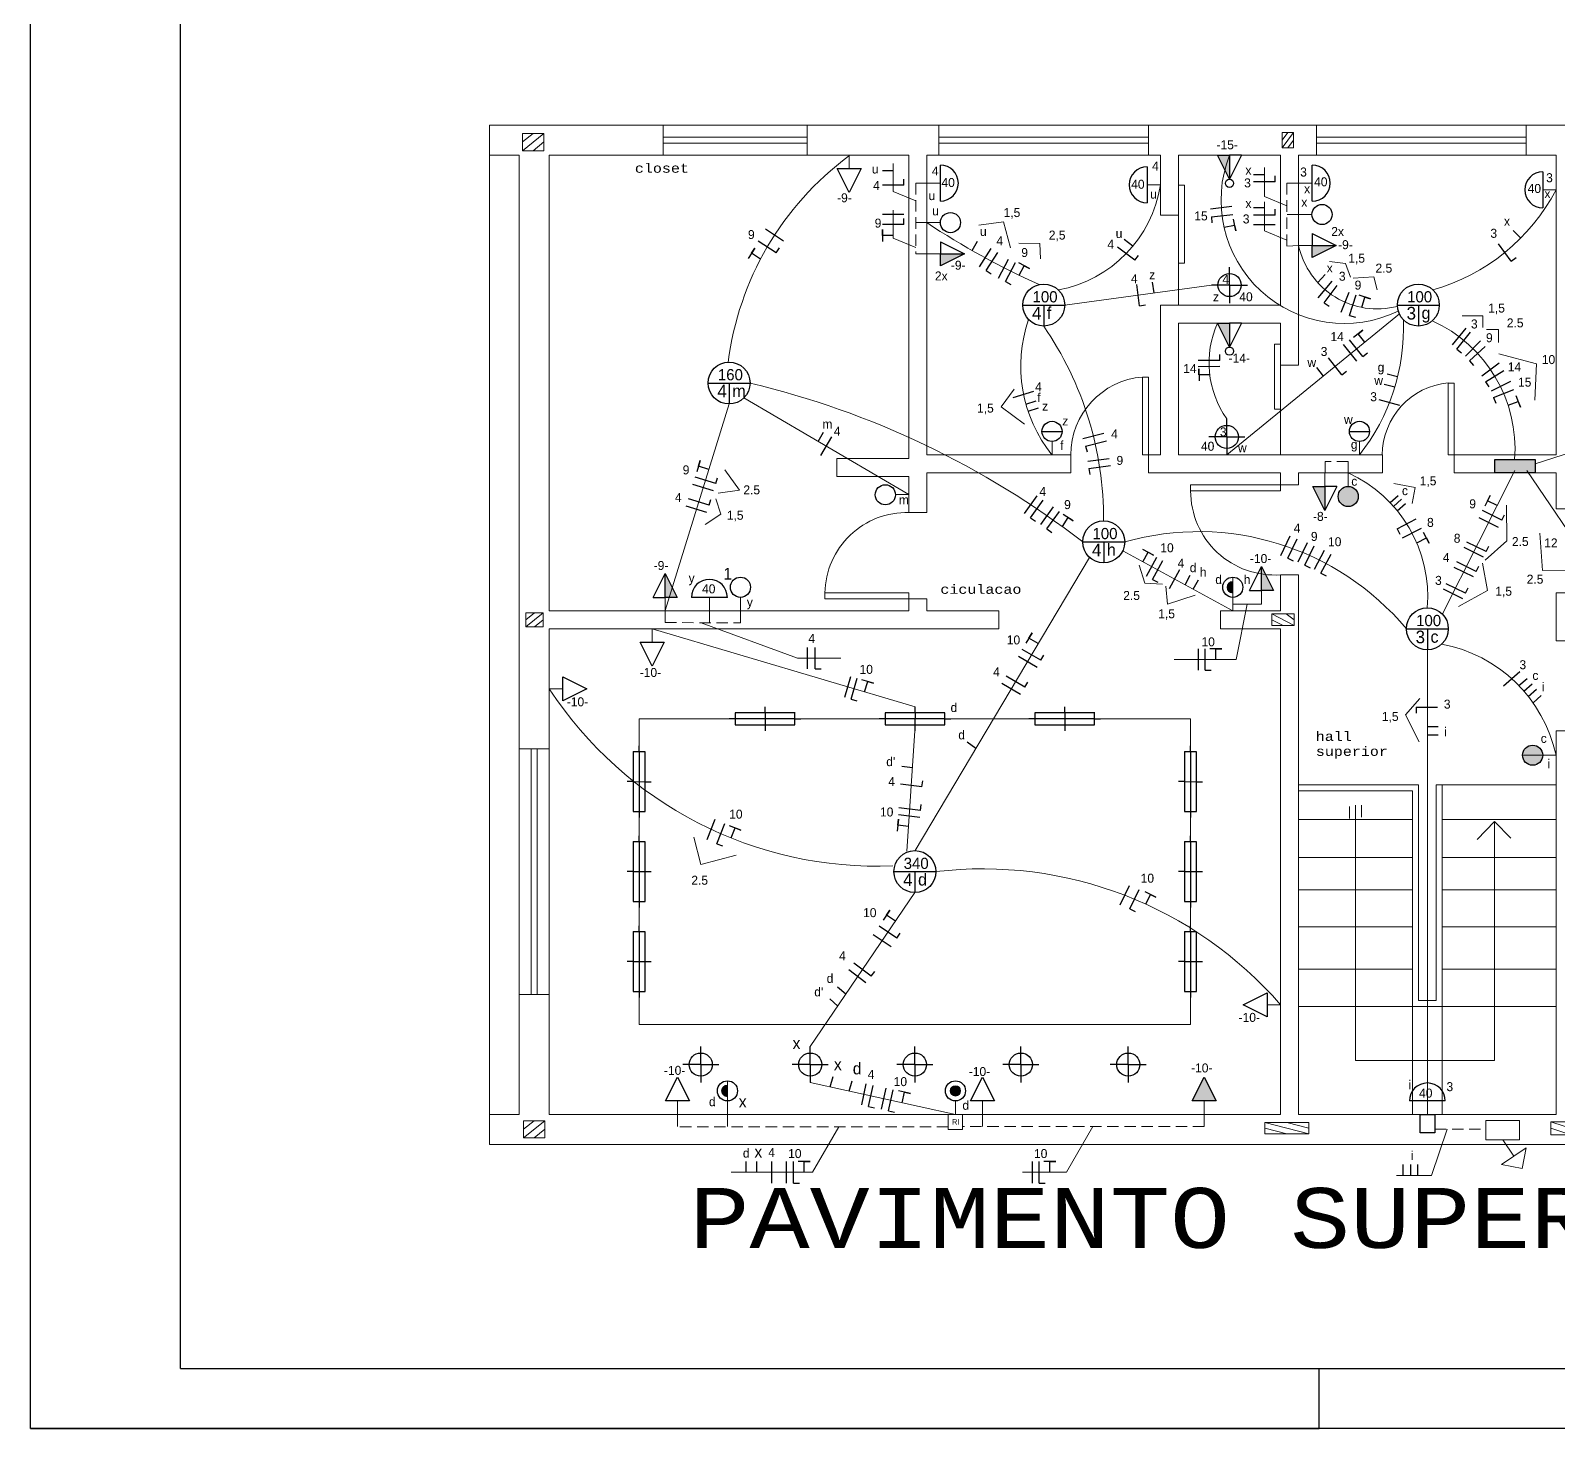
# Model space of a CAD drawing. Header units: millimetres. Extents: x -9 to 711, y 7 to 492.
# Drawn here: x -9 to 245.9, y 7.5 to 240.6 of the extents above; entities that cross this region are included whole.
import ezdxf

# ---------------------------------------------------------------- set-up
doc = ezdxf.new("R2010")
doc.units = ezdxf.units.MM
doc.header["$LTSCALE"] = 0.03
doc.linetypes.add('ACAD_ISO04W100', pattern=[30, 24, -3, 0, -3])
doc.linetypes.add('HIDDEN', pattern=[9.525, 6.35, -3.175])
doc.layers.get('0').update_dxf_attribs({"lineweight": 5})
for name, color, linetype, lineweight in [('lm', 85, 'Continuous', 70), ('lu', 170, 'Continuous', 5), ('mp', 240, 'Continuous', 5)]:
    doc.layers.add(name, color=color, linetype=linetype, lineweight=lineweight)

# ---------------------------------------------------------------- blocks, each defined once
blk = doc.blocks.new('iluminacao')
at = {"layer": 'mp', "color": 0, "lineweight": 30, "ltscale": 10}
for p, q in [((-3.5, 0), (3.5, 0)), ((0, 0), (0, -3.5))]:
    blk.add_line(p, q, dxfattribs=at)
blk.add_circle((0, 0), 3.5, dxfattribs=at)
for tag, p, height in [('POT', (-1.87, 0.45), 1.87), ('CI', (-1.96, -2.41), 2.11), ('CO', (0.53, -2.32), 2.01)]:
    blk.add_attdef(tag, p, '', height=height, dxfattribs=at)
blk = doc.blocks.new('comando')
at = {"layer": 'mp', "color": 0, "lineweight": 30, "ltscale": 10}
blk.add_attdef('CO', (-0.49, -0.01), '', height=1.5, dxfattribs=at)
blk = doc.blocks.new('csimples')
at = {"color": 0, "ltscale": 10}
blk.add_line((0, 2.25), (0, 0), dxfattribs=at)
at = {"layer": 'mp', "color": 0, "lineweight": 30}
blk.add_circle((0, 3.93), 1.68, dxfattribs=at)
blk = doc.blocks.new('cparalelo')
at = {"layer": 'mp', "lineweight": 30}
h = blk.add_hatch(color=0, dxfattribs=at)
edge = h.paths.add_edge_path()
edge.add_arc((0, 3.93), 1.68, 0, 360)
at = {"color": 0, "ltscale": 10}
blk.add_line((0, 2.25), (0, 0), dxfattribs=at)
at = {"layer": 'mp', "color": 0, "lineweight": 30}
blk.add_circle((0, 3.93), 1.68, dxfattribs=at)
blk = doc.blocks.new('arandela')
at = {"color": 0, "ltscale": 10}
blk.add_line((0, -2.25), (0, 0), dxfattribs=at)
at = {"layer": 'mp', "color": 0, "lineweight": 30}
blk.add_line((-3, -2.25), (3, -2.25), dxfattribs=at)
blk.add_arc((0, -2.25), 3, 180, 0, dxfattribs=at)
blk = doc.blocks.new('sanca')
at = {"layer": 'mp', "color": 0, "lineweight": 30, "ltscale": 10}
for p, q in [((0, 4.98), (0, 5.98)), ((-1, 5.02), (-1, -4.98)), ((1, 4.98), (-1, 4.98)), ((0, 4.98), (0, -4.98)), ((1, -4.98), (1, 4.98)), ((-1, 0.02), (-2, 0.02)), ((-1, 0.02), (1, 0)), ((1, 0), (2, 0)), ((-1, -4.98), (1, -4.98)), ((0, -4.98), (0, -5.98))]:
    blk.add_line(p, q, dxfattribs=at)
blk = doc.blocks.new('dicroica')
at = {"layer": 'mp', "color": 0, "lineweight": 30}
for q in [(0, 3), (-3, 0), (0, -3), (3, 0)]:
    blk.add_line((0, 0), q, dxfattribs=at)
blk.add_circle((0, 0), 1.93, dxfattribs=at)
blk = doc.blocks.new('circuito')
at = {"layer": 'mp', "color": 0, "lineweight": 30, "ltscale": 10}
blk.add_attdef('CI', (-0.33, -0.02), '', height=1.96, dxfattribs=at)
blk = doc.blocks.new('tbaixa')
at = {"color": 0, "ltscale": 10}
blk.add_line((0, 2.25), (0, 0), dxfattribs=at)
at = {"layer": 'mp', "color": 0, "lineweight": 30}
for p, q in [((-2, 2.25), (0, 6.25)), ((0, 6.25), (2, 2.25)), ((2, 2.25), (-2, 2.25))]:
    blk.add_line(p, q, dxfattribs=at)
blk = doc.blocks.new('echuveiro')
at = {"layer": 'mp', "lineweight": 30}
blk.add_hatch(color=0, dxfattribs=at).paths.add_polyline_path([(2, 0), (0, 0), (0, 4)])
at = {"layer": 'mp', "color": 0, "lineweight": 30}
for p, q in [((-2, 0), (0, 4)), ((0, 4), (2, 0)), ((0, 0), (0, 4)), ((-2, 0), (0, 0)), ((2, 0), (0, 0))]:
    blk.add_line(p, q, dxfattribs=at)
blk.add_circle((0.01, 4.69), 0.683, dxfattribs=at)
blk = doc.blocks.new('tmedia')
at = {"layer": 'mp', "lineweight": 30}
blk.add_hatch(color=0, dxfattribs=at).paths.add_polyline_path([(2, 2.25), (0, 2.25), (0, 6.25)])
at = {"color": 0, "ltscale": 10}
blk.add_line((0, 2.25), (0, 0), dxfattribs=at)
at = {"layer": 'mp', "color": 0, "lineweight": 30}
for p, q in [((-2, 2.25), (0, 6.25)), ((0, 6.25), (2, 2.25)), ((0, 2.25), (0, 6.25)), ((-2, 2.25), (0, 2.25)), ((2, 2.25), (0, 2.25))]:
    blk.add_line(p, q, dxfattribs=at)
blk = doc.blocks.new('talta')
at = {"layer": 'mp', "lineweight": 30}
blk.add_hatch(color=0, dxfattribs=at).paths.add_polyline_path([(2, 2.25), (-2, 2.25), (0, 6.25)])
at = {"color": 0, "ltscale": 10}
blk.add_line((0, 2.25), (0, 0), dxfattribs=at)
at = {"layer": 'mp', "color": 0, "lineweight": 30}
for p, q in [((-2, 2.25), (0, 6.25)), ((0, 6.25), (2, 2.25)), ((2, 2.25), (-2, 2.25))]:
    blk.add_line(p, q, dxfattribs=at)
blk = doc.blocks.new('cduplo')
at = {"color": 0, "ltscale": 10}
blk.add_line((0, 2.25), (0, 0), dxfattribs=at)
at = {"layer": 'mp', "color": 0, "lineweight": 30, "ltscale": 10}
blk.add_line((-1.68, 3.93), (1.68, 3.93), dxfattribs=at)
at = {"layer": 'mp', "color": 0, "lineweight": 30}
blk.add_circle((0, 3.93), 1.68, dxfattribs=at)
blk = doc.blocks.new('fase')
at = {"layer": 'mp', "color": 0, "lineweight": 30}
blk.add_line((0, -1.8), (0, 1.8), dxfattribs=at)
blk = doc.blocks.new('neutro')
at = {"color": 0, "lineweight": 30, "ltscale": 10}
blk.add_line((0, -1.8), (1, -1.8), dxfattribs=at)
at = {"layer": 'mp', "color": 0, "lineweight": 30}
blk.add_line((0, -1.8), (0, 1.8), dxfattribs=at)
blk = doc.blocks.new('protecao')
at = {"layer": 'mp', "color": 0, "lineweight": 30}
for p, q in [((1, 1.8), (-1, 1.8)), ((0, 0), (0, 1.8)), ((0, 1.8), (1, 1.8))]:
    blk.add_line(p, q, dxfattribs=at)
blk = doc.blocks.new('retorno')
at = {"layer": 'mp', "color": 0, "lineweight": 30}
blk.add_line((0, 0), (0, 1.8), dxfattribs=at)
blk = doc.blocks.new('cdistribuicao')
at = {"layer": 'mp', "lineweight": 30}
blk.add_hatch(color=0, dxfattribs=at).paths.add_polyline_path([(-3.37, 0), (3.37, 0), (3.37, -2.24), (-3.37, -2.24)])
at = {"layer": 'mp', "color": 0, "lineweight": 30}
blk.add_lwpolyline([(-3.37, 0), (3.37, 0), (3.37, -2.24), (-3.37, -2.24)], close=True, dxfattribs=at)
blk = doc.blocks.new('caixapassagem')
at = {"layer": 'mp', "color": 0, "lineweight": 30}
blk.add_lwpolyline([(-1.23, 3.04), (1.23, 3.04), (1.23, 0), (-1.23, 0)], close=True, dxfattribs=at)

msp = doc.modelspace()

# ---------------------------------------------------------------- hatches: boundary and pattern name
at = {"layer": 'mp', "ltscale": 10}
h = msp.add_hatch(color=3, dxfattribs=at)
h.dxf.hatch_style = 1
h.paths.add_polyline_path([(191.57, 148.74, 1), (191.57, 146.82)])
h = msp.add_hatch(color=3, dxfattribs=at)
h.dxf.hatch_style = 1
h.paths.add_polyline_path([(107.25, 64.74, 1), (107.25, 62.82)])
h = msp.add_hatch(color=3, dxfattribs=at)
h.dxf.hatch_style = 1
h.paths.add_polyline_path([(144.43, 63.78, 1), (146.15, 63.78, 1)])

# ---------------------------------------------------------------- linework, layer by layer
at = {"layer": 'lm', "color": 0, "linetype": 'Continuous', "lineweight": 30}
for q in [(15.98, 482.49), (700.98, 17.49)]:
    msp.add_line((15.98, 17.49), q, dxfattribs=at)
at = {"layer": 'lu', "color": 0, "linetype": 'Continuous'}
for p, q in [((76.61, 223.49), (73.06, 220.6)), ((74.83, 223.49), (73.06, 222.05)), ((76.61, 222.05), (74.83, 220.6)), ((201.69, 223.65), (199.8, 221.1)), ((200.75, 223.65), (199.8, 222.38)), ((201.69, 222.38), (200.75, 221.1)), ((76.53, 143.5), (73.63, 141.19)), ((75.08, 143.5), (73.63, 142.34)), ((198.1, 143.33), (201.81, 141.38)), ((200.48, 143.33), (201.81, 142.36)), ((76.53, 142.34), (75.08, 141.19)), ((198.1, 142.36), (199.95, 141.38)), ((73.22, 55.98), (76.77, 58.78)), ((73.22, 57.38), (75, 58.78)), ((75, 55.98), (76.77, 57.38)), ((196.91, 58.53), (204.26, 56.64)), ((196.91, 57.58), (200.58, 56.64)), ((200.58, 58.53), (204.26, 57.58)), ((251.31, 56.47), (244.62, 58.62)), ((244.62, 57.54), (247.96, 56.47))]:
    msp.add_line(p, q, dxfattribs=at)
for points in [[(73.06, 223.49), (76.61, 223.49), (76.61, 220.6), (73.06, 220.6)], [(199.8, 223.65), (201.69, 223.65), (201.69, 221.1), (199.8, 221.1)], [(76.53, 143.5), (73.63, 143.5), (73.63, 141.19), (76.53, 141.19)], [(198.1, 143.33), (201.81, 143.33), (201.81, 141.38), (198.1, 141.38)], [(73.22, 58.78), (76.77, 58.78), (76.77, 55.98), (73.22, 55.98)], [(196.91, 58.53), (204.26, 58.53), (204.26, 56.64), (196.91, 56.64)], [(244.62, 58.62), (251.31, 58.62), (251.31, 56.47), (244.62, 56.47)]]:
    msp.add_lwpolyline(points, close=True, dxfattribs=at)
at = {"layer": 'mp', "color": 0, "lineweight": 30}
for p, q in [((-9.02, 7.49), (-9.02, 304.49)), ((15.98, 17.49), (230.98, 17.49)), ((205.98, 7.49), (205.98, 17.49)), ((205.98, 17.49), (320.98, 17.49)), ((710.98, 7.49), (-9.02, 7.49)), ((-9.02, 7.49), (205.98, 7.49))]:
    msp.add_line(p, q, dxfattribs=at)
at = {"layer": 'mp', "color": 0}
for p, q in [((96.53, 224.85), (67.53, 224.85)), ((67.53, 224.85), (67.53, 219.85)), ((120.53, 224.85), (96.53, 224.85)), ((96.53, 224.85), (96.53, 219.85)), ((142.53, 224.85), (120.53, 224.85)), ((120.53, 224.85), (120.53, 219.85)), ((177.53, 224.85), (142.53, 224.85)), ((142.53, 224.85), (142.53, 219.85)), ((205.53, 224.85), (177.53, 224.85)), ((177.53, 224.85), (177.53, 219.85)), ((179.11, 224.85), (177.53, 224.85)), ((240.53, 224.85), (205.53, 224.85)), ((205.53, 224.85), (205.53, 219.85)), ((333.53, 224.85), (240.53, 224.85)), ((240.53, 224.85), (240.53, 219.85)), ((96.53, 222.85), (120.53, 222.85)), ((96.53, 221.85), (120.53, 221.85)), ((142.53, 222.85), (177.53, 222.85)), ((142.53, 221.85), (177.53, 221.85)), ((205.53, 222.85), (240.53, 222.85)), ((205.53, 221.85), (240.53, 221.85)), ((67.53, 219.85), (72.53, 219.85)), ((67.53, 219.85), (67.53, 59.85)), ((72.53, 219.85), (72.53, 120.85)), ((96.53, 219.85), (77.53, 219.85)), ((77.53, 219.85), (77.53, 143.85)), ((89.53, 219.85), (88.53, 219.85)), ((96.53, 219.85), (120.53, 219.85)), ((120.53, 219.85), (137.53, 219.85)), ((137.53, 169.25), (137.53, 219.85)), ((142.53, 219.85), (140.53, 219.85)), ((140.53, 219.85), (140.53, 169.85)), ((142.53, 219.85), (177.53, 219.85)), ((177.53, 219.85), (179.53, 219.85)), ((179.53, 219.85), (179.53, 209.85)), ((199.53, 219.85), (182.53, 219.85)), ((182.53, 219.85), (182.53, 209.85)), ((199.53, 194.85), (199.53, 219.85)), ((205.53, 219.85), (202.53, 219.85)), ((202.53, 219.85), (202.53, 184.85)), ((205.53, 219.85), (240.53, 219.85)), ((240.53, 219.85), (245.53, 219.85)), ((245.53, 219.85), (245.53, 169.85)), ((183.53, 214.85), (182.53, 214.85)), ((183.53, 214.85), (183.53, 201.85)), ((179.53, 209.85), (182.53, 209.85)), ((182.53, 209.85), (182.53, 194.85)), ((202.53, 209.85), (202.53, 210.85)), ((202.53, 209.85), (202.53, 209.95)), ((183.53, 201.85), (182.53, 201.85)), ((179.53, 169.85), (179.53, 194.85)), ((179.53, 194.85), (199.53, 194.85)), ((199.53, 191.85), (182.53, 191.85)), ((182.53, 191.85), (182.53, 169.85)), ((199.53, 184.85), (199.53, 191.85)), ((199.53, 188.35), (198.53, 188.35)), ((198.53, 188.35), (198.53, 177.48)), ((202.53, 184.85), (199.53, 184.85)), ((199.53, 184.85), (199.53, 169.85)), ((177.53, 182.85), (176.53, 182.85)), ((176.53, 182.85), (176.53, 169.85)), ((177.53, 169.85), (177.53, 182.85)), ((228.53, 181.85), (227.53, 181.85)), ((227.53, 181.85), (227.53, 169.85)), ((228.53, 169.85), (228.53, 181.85)), ((198.53, 177.48), (199.53, 177.48)), ((125.53, 166.25), (125.53, 169.25)), ((125.53, 169.25), (137.53, 169.25)), ((125.53, 169.25), (126.53, 169.25)), ((140.53, 169.85), (164.53, 169.85)), ((164.53, 169.85), (164.53, 166.85)), ((176.53, 169.85), (177.53, 169.85)), ((177.53, 166.85), (177.53, 169.85)), ((177.53, 169.85), (179.53, 169.85)), ((182.53, 169.85), (216.53, 169.85)), ((216.53, 169.85), (216.53, 166.85)), ((227.53, 169.85), (228.53, 169.85)), ((245.53, 169.85), (228.53, 169.85)), ((228.53, 169.85), (228.53, 166.85)), ((137.53, 166.25), (125.53, 166.25)), ((137.53, 160.25), (137.53, 166.25)), ((164.53, 166.85), (140.53, 166.85)), ((140.53, 166.85), (140.53, 160.25)), ((199.53, 166.85), (177.53, 166.85)), ((199.53, 164.85), (199.53, 166.85)), ((216.53, 166.85), (202.53, 166.85)), ((202.53, 166.85), (202.53, 164.85)), ((228.53, 166.85), (245.53, 166.85)), ((245.53, 166.85), (245.53, 160.85)), ((199.53, 164.85), (184.53, 164.85)), ((184.53, 164.85), (184.53, 163.85)), ((184.53, 163.85), (199.53, 163.85)), ((202.53, 164.85), (199.53, 164.85)), ((199.53, 163.85), (199.53, 164.85)), ((245.53, 160.85), (248.53, 160.85)), ((140.53, 160.25), (137.53, 160.25)), ((199.53, 143.85), (199.53, 149.85)), ((199.53, 149.85), (202.53, 149.85)), ((202.53, 149.85), (202.53, 59.85)), ((123.53, 145.85), (123.53, 146.85)), ((123.53, 146.85), (137.53, 146.85)), ((137.53, 145.85), (123.53, 145.85)), ((137.53, 146.85), (137.53, 145.85)), ((140.53, 145.85), (137.53, 145.85)), ((137.53, 145.85), (137.53, 143.85)), ((140.53, 143.85), (140.53, 145.85)), ((248.53, 146.85), (245.53, 146.85)), ((245.53, 146.85), (245.53, 138.85)), ((137.53, 143.85), (77.53, 143.85)), ((152.53, 143.85), (140.53, 143.85)), ((152.53, 140.85), (152.53, 143.85)), ((189.53, 140.85), (189.53, 143.85)), ((189.53, 143.85), (199.53, 143.85)), ((77.53, 120.85), (77.53, 140.85)), ((77.53, 140.85), (152.53, 140.85)), ((199.53, 140.85), (189.53, 140.85)), ((199.53, 59.85), (199.53, 140.85)), ((248.53, 138.85), (245.53, 138.85)), ((248.53, 123.85), (245.53, 123.85)), ((245.53, 123.85), (245.53, 122.85)), ((245.53, 122.85), (245.53, 59.85)), ((72.53, 120.85), (72.53, 79.85)), ((72.53, 120.85), (77.53, 120.85)), ((74.53, 120.85), (74.53, 79.85)), ((75.53, 120.85), (75.53, 79.85)), ((77.53, 79.85), (77.53, 120.85)), ((202.53, 114.85), (202.53, 113.85)), ((202.53, 114.85), (221.53, 114.85)), ((221.53, 114.85), (222.53, 114.85)), ((222.53, 114.85), (222.53, 78.85)), ((225.53, 78.85), (225.53, 114.85)), ((226.53, 114.85), (225.53, 114.85)), ((226.53, 113.85), (226.53, 114.85)), ((226.53, 114.85), (245.53, 114.85)), ((245.53, 114.85), (245.53, 113.85)), ((202.53, 113.85), (221.53, 113.85)), ((221.53, 113.85), (221.53, 77.85)), ((226.53, 113.85), (226.53, 77.85)), ((202.53, 109.03), (221.53, 109.03)), ((245.53, 109.03), (226.53, 109.03)), ((202.53, 102.72), (221.53, 102.72)), ((245.53, 102.72), (226.53, 102.72)), ((202.53, 97.31), (221.53, 97.31)), ((245.53, 97.31), (226.53, 97.31)), ((202.53, 91.15), (221.53, 91.15)), ((245.53, 91.15), (226.53, 91.15)), ((202.53, 84.09), (221.53, 84.09)), ((245.53, 84.09), (226.53, 84.09)), ((72.53, 79.85), (77.53, 79.85)), ((72.53, 79.85), (72.53, 59.85)), ((77.53, 79.85), (77.53, 59.85)), ((202.53, 77.85), (245.53, 77.85)), ((226.53, 77.85), (221.53, 77.85)), ((221.53, 77.85), (221.53, 59.85)), ((222.53, 78.85), (225.53, 78.85)), ((226.53, 77.85), (226.53, 59.85)), ((72.53, 59.85), (67.53, 59.85)), ((67.53, 59.85), (67.53, 59.85)), ((67.53, 59.85), (67.53, 54.85)), ((77.53, 59.85), (199.53, 59.85)), ((202.53, 59.85), (245.53, 59.85)), ((333.53, 54.85), (67.53, 54.85))]:
    msp.add_line(p, q, dxfattribs=at)
at = {"layer": 'mp', "color": 3, "ltscale": 10}
for p, q in [((134.91, 213.79), (134.91, 218.45)), ((196.84, 212.97), (196.84, 217.79)), ((138.66, 215.2), (140.49, 215.2)), ((200.59, 215.18), (202.53, 215.18)), ((138.66, 212.22), (134.91, 213.79)), ((200.59, 211.4), (196.84, 212.97)), ((196.84, 207.25), (196.84, 212.07)), ((134.91, 206.03), (134.91, 210.68)), ((202.53, 209.94), (200.62, 209.94)), ((140.49, 208.61), (138.69, 208.61)), ((200.59, 205.67), (196.84, 207.25)), ((138.66, 204.45), (134.91, 206.03)), ((202.59, 204.78), (200.59, 204.69)), ((138.66, 203.41), (140.53, 203.41)), ((163.53, 194.85), (188.03, 198.19)), ((219.36, 193.36), (190.58, 169.85)), ((285.03, 182.35), (242.01, 168.35)), ((109.98, 179.36), (137.53, 163.25)), ((96.85, 143.88), (107.53, 178.35)), ((206.99, 168.75), (206.99, 166.84)), ((210.83, 166.75), (210.83, 168.75)), ((238.65, 167.23), (226.51, 143.22)), ((240.65, 167.23), (285.1, 101.64)), ((173.2, 153.87), (191.57, 143.85)), ((167.64, 152.73), (138.59, 103.88)), ((191.57, 146.1), (191.57, 149.46)), ((96.85, 143.88), (96.85, 141.88)), ((104.24, 143.8), (104.24, 141.88)), ((109.43, 143.83), (109.43, 141.87)), ((191.57, 144.98), (191.57, 144.98)), ((191.57, 144.98), (196.38, 144.98)), ((193.98, 144.98), (192.16, 135.73)), ((77.53, 140.85), (77.53, 140.85)), ((94.7, 140.85), (138.55, 127.85)), ((102.85, 141.87), (118.94, 135.96)), ((118.94, 135.96), (126.16, 135.96)), ((192.16, 135.73), (181.78, 135.73)), ((224.03, 137.35), (224.03, 59.85)), ((138.53, 123.85), (137.19, 103.74)), ((138.53, 96.85), (121.07, 71.17)), ((107.25, 62.1), (107.25, 65.46)), ((121.07, 65.17), (145.29, 59.85)), ((98.92, 59.85), (98.92, 57.85)), ((107.25, 59.85), (107.25, 57.85)), ((149.81, 59.85), (149.81, 57.85)), ((186.81, 59.85), (186.81, 57.85)), ((125.84, 57.79), (121.46, 50.21)), ((168.22, 57.85), (163.83, 50.21)), ((227.31, 57.39), (224.71, 49.68)), ((240.52, 54.31), (236.4, 51.48)), ((236.6, 55.61), (238.46, 52.9)), ((239.87, 50.83), (240.52, 54.31)), ((239.87, 50.83), (236.4, 51.48)), ((121.46, 50.21), (107.87, 50.23)), ((163.83, 50.21), (156.48, 50.21)), ((224.71, 49.68), (218.88, 49.68))]:
    msp.add_line(p, q, dxfattribs=at)
at = {"layer": 'mp', "color": 3, "linetype": 'HIDDEN', "ltscale": 10}
for p, q in [((138.66, 215.2), (138.66, 203.41)), ((200.59, 215.18), (200.59, 204.69)), ((210.83, 168.75), (206.99, 168.75)), ((96.85, 141.88), (109.43, 141.87)), ((144.1, 57.79), (98.92, 57.79)), ((186.81, 57.85), (146.48, 57.85)), ((225.29, 57.39), (233.77, 57.39))]:
    msp.add_line(p, q, dxfattribs=at)
at = {"layer": 'mp', "color": 1, "ltscale": 10}
for p, q in [((149.19, 208.2), (153.31, 208.71)), ((153.31, 208.71), (154.46, 204.39)), ((155.89, 205.18), (159.39, 205.1)), ((159.39, 205.1), (159.48, 202.55)), ((207.69, 202.14), (210.36, 201.76)), ((210.36, 201.76), (211.23, 199.51)), ((215.12, 199.55), (211.68, 199.33)), ((215.64, 197.39), (215.12, 199.55)), ((229.83, 193.04), (233.31, 193.04)), ((233.31, 193.04), (233.31, 191.09)), ((233.91, 190.76), (235.91, 190.76)), ((235.91, 190.76), (235.91, 188.62)), ((235.98, 186.74), (242.25, 185.07)), ((242.25, 185.07), (241.99, 179)), ((155.12, 180.8), (152.94, 177.87)), ((152.94, 177.87), (156.81, 175)), ((106.8, 167.36), (109.24, 163.98)), ((109.24, 163.98), (105.7, 163.45)), ((218.42, 165.09), (222, 164.43)), ((222, 164.43), (221.5, 161.73)), ((105.34, 162.51), (106.15, 160)), ((237.26, 161.48), (237.3, 155.53)), ((106.15, 160), (103.55, 158.26)), ((237.3, 155.53), (233.67, 152.3)), ((242.79, 156.8), (243.25, 150.58)), ((175.95, 151.45), (176.9, 148.48)), ((233.21, 151.82), (234.05, 147.27)), ((243.25, 150.58), (249.06, 150.65)), ((176.9, 148.48), (179.84, 148.32)), ((180.41, 147.94), (180.69, 144.98)), ((180.69, 144.98), (185.32, 146.44)), ((234.05, 147.27), (229.24, 144.55)), ((222.77, 129.24), (220.36, 126.49)), ((92.53, 74.85), (92.53, 125.85)), ((132.55, 125.85), (92.53, 125.85)), ((144.5, 125.85), (184.53, 125.85)), ((184.53, 125.85), (184.53, 74.85)), ((220.36, 126.49), (222.66, 122.02)), ((101.62, 106.12), (102.84, 101.54)), ((102.84, 101.54), (108.71, 103.09)), ((184.53, 74.85), (92.53, 74.85))]:
    msp.add_line(p, q, dxfattribs=at)
at = {"layer": 'mp', "color": 18, "ltscale": 10, "true_color": 0x000000}
msp.add_line((243.28, 119.77), (239.92, 119.77), dxfattribs=at)
at = {"layer": 'mp', "color": 0, "linetype": 'Continuous'}
for p, q in [((211.03, 111.21), (211.03, 109.21)), ((212.03, 68.87), (212.03, 111.42)), ((213.03, 111.42), (213.03, 109.42)), ((235.22, 108.69), (232.33, 105.7)), ((235.22, 68.87), (235.22, 108.69)), ((235.22, 108.69), (237.95, 105.94)), ((212.03, 68.87), (235.22, 68.87))]:
    msp.add_line(p, q, dxfattribs=at)
at = {"layer": 'mp', "color": 3, "ltscale": 10}
for points in [[(144.1, 59.85), (146.48, 59.85), (146.48, 57.34), (144.1, 57.34)], [(233.77, 58.84), (239.43, 58.84), (239.43, 55.61), (233.77, 55.61)]]:
    msp.add_lwpolyline(points, close=True, dxfattribs=at)
msp.add_circle((145.29, 63.78), 0.859, dxfattribs=at)
for centre, radius, start, end in [((157.67, 178.96), 50.69, 126.5733, 172.8085), ((210.19, 212.36), 20.58, 158.6387, 295.8833), ((158.55, 218.24), 21.24, 280.6237, 350.9957), ((215.66, 229.82), 33.76, 285.9943, 332.1908), ((213.33, 318.46), 131.8, 236.469, 245.78), ((215.67, 207.63), 13.42, 192.2504, 284.4884), ((179.88, 184.67), 23.68, 160.8818, 218.7173), ((113.17, 159.15), 56.85, 359.7025, 34.5029), ((203.83, 185.21), 16.23, 155.837, 215.2092), ((185.91, 191.04), 34.15, 321.6601, 2.2727), ((215.25, 170.87), 23.41, 355.6523, 65.8075), ((76.95, 39.12), 146.74, 52.3803, 76.5729), ((201.48, 146.25), 22.62, 355.1852, 65.5866), ((185.84, 111.84), 45.22, 39.9122, 105.7967), ((191.57, 147.78), 0.963, 90, 270), ((222.05, 114.71), 23.99, 12.2109, 79.5445), ((132.25, 166.63), 65.38, 213.1732, 272.2923), ((149.85, 35.05), 65.77, 40.9431, 96.8293), ((107.25, 63.78), 0.963, 90, 270)]:
    msp.add_arc(centre, radius, start, end, dxfattribs=at)
at = {"layer": 'mp', "color": 0}
for centre, radius, start, end in [((177.57, 169.85), 13.04, 94.5812, 180), ((228.57, 169.85), 12.05, 94.9791, 180), ((198.56, 163.85), 14.03, 180, 273.9499)]:
    msp.add_arc(centre, radius, start, end, dxfattribs=at)
at = {"layer": 'mp', "color": 0, "linetype": 'Continuous'}
msp.add_arc((137.18, 146.6), 13.66, 88.543, 178.9481, dxfattribs=at)

# ---------------------------------------------------------------- block references
at = {"layer": 'mp', "color": 3, "ltscale": 10}
for name, p, values in [('comando', (189.34, 220.84), {'CO': '-15-'}), ('comando', (131.84, 216.81), {'CO': 'u'}), ('comando', (141.85, 216.47), {'CO': '4'}), ('comando', (178.59, 217.3), {'CO': '4'}), ('comando', (194.17, 216.6), {'CO': 'x'}), ('comando', (203.3, 216.3), {'CO': '3'}), ('comando', (244.34, 215.35), {'CO': '3'}), ('comando', (132.05, 214.06), {'CO': '4'}), ('comando', (143.45, 214.55), {'CO': '40'}), ('comando', (175.11, 214.26), {'CO': '40'}), ('comando', (193.96, 214.49), {'CO': '3'}), ('comando', (203.96, 213.51), {'CO': 'x'}), ('comando', (205.63, 214.67), {'CO': '40'}), ('comando', (241.26, 213.56), {'CO': '40'}), ('comando', (126.04, 212), {'CO': '-9-'}), ('comando', (141.3, 212.37), {'CO': 'u'}), ('comando', (178.27, 212.62), {'CO': 'u'}), ('comando', (194.17, 211.05), {'CO': 'x'}), ('comando', (203.49, 211.26), {'CO': 'x'}), ('comando', (244.06, 212.7), {'CO': 'x'}), ('comando', (132.31, 207.78), {'CO': '9'}), ('comando', (141.91, 209.82), {'CO': 'u'}), ('comando', (185.64, 208.98), {'CO': '15'}), ('comando', (193.73, 208.47), {'CO': '3'}), ('comando', (237.31, 208.1), {'CO': 'x'}), ('comando', (111.17, 205.87), {'CO': '9'}), ('comando', (149.88, 206.38), {'CO': 'u'}), ('comando', (172.52, 206.04), {'CO': 'u'}), ('comando', (208.49, 206.38), {'CO': '2x'}), ('comando', (152.62, 204.83), {'CO': '4'}), ('comando', (156.77, 202.87), {'CO': '9'}), ('comando', (171.13, 204.24), {'CO': '4'}), ('comando', (209.63, 204.18), {'CO': '-9-'}), ('comando', (145.02, 200.76), {'CO': '-9-'}), ('comando', (207.73, 200.3), {'CO': 'x'}), ('comando', (142.36, 198.96), {'CO': '2x'}), ('comando', (175.07, 198.51), {'CO': '4'}), ('comando', (178.11, 199.15), {'CO': 'z'}), ('comando', (190.32, 198.4), {'CO': '4'}), ('comando', (209.76, 198.92), {'CO': '3'}), ('comando', (212.39, 197.44), {'CO': '9'}), ('iluminacao', (160.03, 194.85), {'CO': 'f', 'CI': '4', 'POT': '100'}), ('comando', (188.76, 195.48), {'CO': 'z'}), ('comando', (193.15, 195.49), {'CO': '40'}), ('iluminacao', (222.53, 194.85), {'CO': 'g', 'CI': '3', 'POT': '100'}), ('comando', (231.8, 190.96), {'CO': '3'}), ('comando', (208.35, 188.84), {'CO': '14'}), ('comando', (234.31, 188.66), {'CO': '9'}), ('comando', (191.36, 185.26), {'CO': '-14-'}), ('comando', (206.73, 186.37), {'CO': '3'}), ('iluminacao', (107.53, 181.85), {'CO': 'm', 'CI': '4', 'POT': '160'}), ('comando', (183.79, 183.51), {'CO': '14'}), ('comando', (204.51, 184.53), {'CO': 'w'}), ('comando', (216.23, 183.75), {'CO': 'g'}), ('comando', (237.94, 183.79), {'CO': '14'}), ('comando', (159.08, 180.48), {'CO': '4'}), ('comando', (215.67, 181.54), {'CO': 'w'}), ('comando', (239.65, 181.26), {'CO': '15'}), ('comando', (159.43, 178.68), {'CO': 'f'}), ('comando', (214.99, 178.82), {'CO': '3'}), ('comando', (160.25, 177.26), {'CO': 'z'}), ('comando', (163.6, 174.78), {'CO': 'z'}), ('comando', (210.62, 175.03), {'CO': 'w'}), ('comando', (123.58, 174.27), {'CO': 'm'}), ('comando', (125.49, 173.06), {'CO': '4'}), ('comando', (171.76, 172.61), {'CO': '4'}), ('comando', (189.91, 172.96), {'CO': '3'}), ('comando', (163.25, 170.71), {'CO': 'f'}), ('comando', (186.75, 170.56), {'CO': '40'}), ('comando', (192.93, 170.3), {'CO': 'w'}), ('comando', (211.76, 170.88), {'CO': 'g'}), ('comando', (172.66, 168.2), {'CO': '9'}), ('comando', (100.28, 166.62), {'CO': '9'}), ('comando', (211.83, 164.73), {'CO': 'c'}), ('comando', (98.99, 162.04), {'CO': '4'}), ('comando', (159.79, 163.02), {'CO': '4'}), ('comando', (220.28, 163.16), {'CO': 'c'}), ('comando', (136.35, 161.63), {'CO': 'm'}), ('comando', (163.92, 160.83), {'CO': '9'}), ('iluminacao', (170.03, 155.35), {'CO': 'h', 'CI': '4', 'POT': '100'}), ('comando', (202.23, 156.9), {'CO': '4'}), ('comando', (205.44, 158.86), {'CO': '-8-'}), ('comando', (224.47, 157.86), {'CO': '8'}), ('comando', (205.09, 155.52), {'CO': '9'}), ('comando', (207.95, 154.64), {'CO': '10'}), ('comando', (244.02, 154.44), {'CO': '12'}), ('comando', (179.97, 153.63), {'CO': '10'}), ('comando', (194.92, 151.83), {'CO': '-10-'}), ('circuito', (106.9, 149.08), {'CI': '1'}), ('comando', (182.86, 151.08), {'CO': '4'}), ('comando', (184.88, 150.31), {'CO': 'd'}), ('comando', (186.56, 149.57), {'CO': 'h'}), ('comando', (101.27, 148.58), {'CO': 'y'}), ('comando', (103.51, 146.78), {'CO': '40'}), ('comando', (189.14, 148.33), {'CO': 'd'}), ('comando', (193.88, 148.33), {'CO': 'h'}), ('comando', (110.98, 144.57), {'CO': 'y'}), ('iluminacao', (224.03, 140.85), {'CO': 'c', 'CI': '3', 'POT': '100'}), ('comando', (121.25, 138.51), {'CO': '4'}), ('comando', (154.35, 138.26), {'CO': '10'}), ('comando', (186.84, 137.94), {'CO': '10'}), ('comando', (239.89, 134.12), {'CO': '3'}), ('comando', (93.11, 132.83), {'CO': '-10-'}), ('comando', (129.79, 133.35), {'CO': '10'}), ('comando', (152.07, 132.93), {'CO': '4'}), ('comando', (242.05, 132.34), {'CO': 'c'}), ('comando', (243.61, 130.43), {'CO': 'i'}), ('comando', (80.94, 127.94), {'CO': '-10-'}), ('comando', (144.97, 126.99), {'CO': 'd'}), ('comando', (227.28, 127.55), {'CO': '3'}), ('comando', (146.26, 122.42), {'CO': 'd'}), ('comando', (227.33, 122.95), {'CO': 'i'}), ('comando', (243.44, 121.84), {'CO': 'c'}), ('comando', (134.24, 117.96), {'CO': "d'"}), ('comando', (244.59, 117.61), {'CO': 'i'}), ('comando', (134.58, 114.65), {'CO': '4'}), ('comando', (108.04, 109.2), {'CO': '10'}), ('comando', (133.2, 109.56), {'CO': '10'}), ('iluminacao', (138.53, 100.35), {'CO': 'd', 'CI': '4', 'POT': '340'}), ('comando', (176.69, 98.52), {'CO': '10'}), ('comando', (130.38, 92.77), {'CO': '10'}), ('comando', (126.37, 85.57), {'CO': '4'}), ('comando', (124.3, 81.81), {'CO': 'd'}), ('comando', (122.23, 79.56), {'CO': "d'"}), ('comando', (193.03, 75.3), {'CO': '-10-'}), ('circuito', (118.45, 70.78), {'CI': 'x'}), ('comando', (97.15, 66.47), {'CO': '-10-'}), ('circuito', (125.35, 67.25), {'CI': 'x'}), ('circuito', (128.5, 66.56), {'CI': 'd'}), ('comando', (131.15, 65.8), {'CO': '4'}), ('comando', (148.01, 66.27), {'CO': '-10-'}), ('comando', (185.1, 66.87), {'CO': '-10-'}), ('comando', (135.48, 64.59), {'CO': '10'}), ('comando', (221.37, 64.07), {'CO': 'i'}), ('comando', (223.14, 62.68), {'CO': '40'}), ('comando', (227.71, 63.75), {'CO': '3'}), ('comando', (104.66, 61.24), {'CO': 'd'}), ('circuito', (109.47, 61.04), {'CI': 'x'}), ('comando', (146.95, 60.65), {'CO': 'd'}), ('comando', (110.32, 52.67), {'CO': 'd'}), ('circuito', (112.08, 52.67), {'CI': 'x'}), ('comando', (114.56, 52.79), {'CO': '4'}), ('comando', (117.87, 52.59), {'CO': '10'}), ('comando', (158.89, 52.59), {'CO': '10'}), ('comando', (221.78, 52.27), {'CO': 'i'})]:
    msp.add_blockref(name, p, dxfattribs=at).add_auto_attribs(values)
for name, p, rotation in [('tbaixa', (127.54, 219.85), 180), ('echuveiro', (191.03, 219.85), 180), ('retorno', (134.91, 217.26), 90), ('arandela', (140.53, 215.2), 90), ('arandela', (179.53, 214.91), 270), ('arandela', (202.59, 215.18), 90), ('arandela', (245.53, 214.07), 270), ('neutro', (134.91, 214.85), 90), ('retorno', (196.84, 216.59), 90), ('neutro', (196.84, 215.38), 90), ('csimples', (202.53, 209.95), 270), ('fase', (134.91, 209.93), 90), ('neutro', (134.91, 208.28), 90), ('csimples', (140.53, 208.6), 270), ('fase', (189.65, 211.11), 276.6844798036158), ('neutro', (189.78, 209.77), 276.1989493503275), ('protecao', (190.11, 207.85), 280.9983855785717), ('retorno', (196.84, 211.04), 90), ('neutro', (196.84, 209.84), 90), ('fase', (115.12, 206.51), 56.69157158389302), ('protecao', (134.91, 206.47), 89.99999999999999), ('fase', (196.84, 208.29), 270), ('tmedia', (202.59, 204.78), 270), ('protecao', (112.77, 202.49), 56.69157158389302), ('neutro', (113.9, 204.54), 56.69157158389302), ('tmedia', (140.53, 203.41), 270), ('retorno', (148.07, 203.96), 330.4992593026264), ('fase', (150.29, 202.76), 327.2104242698438), ('neutro', (173.78, 203.43), 52.34000266634634), ('retorno', (174.89, 204.67), 52.34000266634634), ('neutro', (151.38, 202.13), 327.2104242698438), ('fase', (153.31, 200.91), 332.0584657607206), ('neutro', (154.47, 200.36), 332.0584657607206), ('protecao', (155.91, 199.83), 332.0584657607206), ('retorno', (205.76, 198.59), 318.080484868431), ('neutro', (175.78, 196.52), 7.760604104763431), ('retorno', (178.43, 196.89), 7.760604104763702), ('fase', (206.93, 197.45), 139.8064734530413), ('neutro', (207.91, 196.68), 323.30310194821), ('fase', (210.33, 195.32), 338.6417591868413), ('neutro', (211.6, 194.84), 342.8472621312097), ('protecao', (213.08, 194.46), 342.8472621312097), ('echuveiro', (191.03, 191.85), 180), ('neutro', (212.14, 187.66), 38.29297446725967), ('protecao', (213.59, 188.64), 38.29297446725967), ('fase', (229.32, 189.6), 141.3794880841032), ('neutro', (230.1, 188.9), 321.3492921730614), ('fase', (231.64, 187.61), 135.6270131100168), ('neutro', (187.61, 185.6), 90.2907212337377), ('neutro', (208.65, 184.61), 38.29297446725953), ('fase', (211.16, 186.88), 38.29297446725967), ('neutro', (232.38, 186.74), 312.5985767335018), ('fase', (187.61, 184.58), 90.2907212337377), ('protecao', (187.73, 183.22), 90.2907212337377), ('retorno', (206.69, 183.01), 38.29297446725953), ('fase', (234.58, 184.08), 126.8442557480355), ('neutro', (235.28, 183), 301.8097225015147), ('retorno', (218.59, 181.13), 75.60922399675316), ('retorno', (219.06, 182.9), 75.60922399675316), ('fase', (236.27, 181.28), 116.5803327981752), ('fase', (156.67, 179.95), 287.0832391555887), ('retorno', (157.06, 178.33), 287.0832391555887), ('fase', (217.71, 178.57), 75.60922399675316), ('neutro', (236.76, 180.09), 291.5457995516544), ('retorno', (157.42, 177.17), 287.0832391555887), ('retorno', (122.4, 172.1), 329.6904826865449), ('fase', (168.32, 172.99), 104.3769892742561), ('fase', (123.75, 171.31), 329.6904826865449), ('neutro', (168.76, 171.77), 284.3769892742558), ('protecao', (104.14, 167.44), 72.79200021887046), ('fase', (169.17, 168.98), 97.51819340892487), ('neutro', (103.58, 165.61), 72.79200021887046), ('neutro', (169.36, 167.83), 277.5181934089246), ('tmedia', (206.94, 166.85), 180), ('cparalelo', (210.83, 166.85), 180), ('neutro', (102.46, 161.99), 72.79200021887046), ('fase', (103.21, 164.41), 72.79200021887046), ('csimples', (137.53, 163.25), 90.56985140394293), ('fase', (102.08, 160.79), 72.79200021887046), ('fase', (157.82, 161.57), 144.3049127110168), ('neutro', (158.89, 160.85), 324.3049127110165), ('fase', (160.56, 159.72), 144.3049127110168), ('retorno', (217.81, 161.91), 311.6218134745706), ('retorno', (218.38, 161.28), 311.6218134745706), ('retorno', (219.02, 160.54), 311.6218134745706), ('neutro', (234.83, 159.78), 63.63036356910199), ('protecao', (235.7, 161.41), 63.6303635691021), ('neutro', (161.61, 158.98), 324.3049127110165), ('protecao', (163.13, 157.89), 327.464455336793), ('neutro', (220.59, 158.36), 297.1054425415366), ('fase', (234.26, 158.63), 243.6303635691023), ('fase', (200.32, 154.66), 154.1661359037939), ('neutro', (201.55, 154.24), 334.1661359037935), ('fase', (221.48, 156.84), 297.1054425415366), ('protecao', (222.26, 155.21), 297.1054425415366), ('neutro', (232.23, 154.53), 63.6303635691021), ('protecao', (176.58, 152.03), 331.393566612376), ('fase', (203.18, 153.6), 154.1661359037939), ('neutro', (204.36, 153.09), 334.1661359037935), ('fase', (205.98, 152.33), 152.1335146862051), ('neutro', (207.13, 151.74), 331.4157497341911), ('fase', (231.77, 153.62), 63.6303635691021), ('fase', (178.06, 151.22), 331.393566612376), ('neutro', (179.06, 150.68), 331.393566612376), ('fase', (181.86, 149.15), 331.3935666123762), ('fase', (230.1, 150.3), 63.6303635691021), ('neutro', (230.56, 151.22), 63.6303635691021), ('arandela', (104.24, 143.85), 180), ('retorno', (183.6, 148.2), 331.3935666123762), ('retorno', (184.98, 147.45), 331.3935666123762), ('neutro', (228.79, 147.58), 63.6303635691021), ('fase', (228.33, 146.66), 63.6303635691021), ('tbaixa', (94.7, 140.85), 180), ('neutro', (157.99, 136.51), 60.02262252437256), ('protecao', (159.11, 138.38), 59.25657998582651), ('fase', (157.39, 135.37), 240.0226225243729), ('tbaixa', (77.53, 130.85), 270), ('fase', (127.35, 131.18), 343.4873058454861), ('neutro', (128.39, 130.87), 343.4873058454861), ('neutro', (155.33, 132.04), 59.25657998582651), ('fase', (238.1, 132.54), 311.6218134745706), ('retorno', (239.32, 131.37), 311.6218134745706), ('protecao', (130.14, 130.35), 343.4873058454861), ('fase', (154.61, 130.81), 59.25657998582651), ('retorno', (240.15, 130.46), 311.6218134745706), ('retorno', (240.88, 129.59), 311.6218134745706), ('neutro', (223.94, 127.8), 270), ('retorno', (241.67, 128.52), 311.6218134745706), ('retorno', (224.03, 124.54), 270), ('retorno', (224.03, 123.16), 270), ('retorno', (148.71, 120.9), 54.4956926743623), ('cparalelo', (245.53, 119.77), 90.00000000000053), ('neutro', (137.92, 114.72), 82.83060016504979), ('fase', (137.58, 109.59), 82.83060016504979), ('neutro', (137.66, 110.79), 82.83060016504979), ('fase', (104.55, 107.41), 338.4000134080449), ('neutro', (106.17, 106.68), 338.4000134080449), ('protecao', (107.87, 105.97), 338.4000134080449), ('protecao', (137.47, 107.88), 82.83060016504979), ('fase', (173.54, 96.41), 334.1194814024947), ('neutro', (175.16, 95.75), 334.1194814024947), ('protecao', (177.05, 94.93), 334.1194814024947), ('neutro', (134.04, 90.25), 55.99195904676545), ('protecao', (135.29, 92.09), 55.99195904676545), ('fase', (133.06, 88.81), 55.99195904676545), ('neutro', (129.8, 84.01), 52.67116106272089), ('fase', (128.93, 82.88), 52.67116106272089), ('retorno', (127, 79.91), 49.77590730569096), ('tbaixa', (199.53, 78.15), 90), ('retorno', (124.41, 64.44), 343.7408538429592), ('retorno', (127.56, 63.74), 343.7408538429592), ('fase', (130.04, 63.2), 347.6253422699302), ('neutro', (131.2, 62.95), 347.6253422699302), ('fase', (133.35, 62.47), 347.6253422699302), ('neutro', (134.52, 62.22), 347.6253422699302), ('protecao', (136.41, 61.8), 347.6253422699302), ('arandela', (224.03, 59.85), 180)]:
    msp.add_blockref(name, p, dxfattribs=dict(at, rotation=rotation))
at = {"layer": 'mp', "color": 1, "ltscale": 10}
for p, values in [((153.82, 209.54), {'CO': '1,5'}), ((161.36, 205.78), {'CO': '2,5'}), ((211.33, 201.93), {'CO': '1,5'}), ((215.87, 200.27), {'CO': '2.5'}), ((234.67, 193.61), {'CO': '1,5'}), ((237.78, 191.14), {'CO': '2.5'}), ((243.62, 185.02), {'CO': '10'}), ((149.39, 176.93), {'CO': '1,5'}), ((223.25, 164.79), {'CO': '1,5'}), ((110.4, 163.29), {'CO': '2.5'}), ((107.64, 159.05), {'CO': '1,5'}), ((238.63, 154.67), {'CO': '2.5'}), ((235.86, 146.38), {'CO': '1,5'}), ((241.1, 148.39), {'CO': '2.5'}), ((173.78, 145.67), {'CO': '2.5'}), ((179.62, 142.63), {'CO': '1,5'}), ((216.93, 125.49), {'CO': '1,5'}), ((101.72, 98.18), {'CO': '2.5'})]:
    msp.add_blockref('comando', p, dxfattribs=at).add_auto_attribs(values)
at = {"layer": 'mp', "color": 3, "linetype": 'HIDDEN', "ltscale": 10}
msp.add_blockref('comando', (235.04, 206.08), dxfattribs=at).add_auto_attribs({'CO': '3'})
for name, p, rotation in [('retorno', (239.61, 206.02), 44.44928754017486), ('neutro', (236.95, 203.61), 36.48374238492502), ('retorno', (138.11, 117.64), 82.79588366746165), ('retorno', (125.67, 77.94), 47.93295510909508)]:
    msp.add_blockref(name, p, dxfattribs=dict(at, rotation=rotation))
at = {"layer": 'mp', "color": 1, "ltscale": 10}
for name, p in [('dicroica', (191.03, 198.19)), ('dicroica', (190.57, 172.86)), ('sanca', (92.53, 115.35)), ('sanca', (184.53, 115.35)), ('sanca', (92.53, 100.35)), ('sanca', (184.53, 100.35)), ('sanca', (92.53, 85.35)), ('sanca', (184.53, 85.35)), ('dicroica', (102.8, 68.17)), ('dicroica', (138.53, 68.17)), ('dicroica', (156.21, 68.17)), ('dicroica', (174.13, 68.17))]:
    msp.add_blockref(name, p, dxfattribs=at)
at = {"layer": 'mp', "color": 3, "linetype": 'ACAD_ISO04W100', "ltscale": 10, "rotation": 291.1854263482853}
msp.add_blockref('protecao', (237.51, 178.13), dxfattribs=at)
at = {"layer": 'mp', "color": 3, "ltscale": 10}
for name, p in [('cduplo', (161.41, 169.85)), ('cduplo', (212.7, 169.85)), ('cdistribuicao', (238.65, 169.1)), ('tmedia', (196.38, 144.98)), ('tmedia', (96.85, 143.83)), ('csimples', (109.42, 143.85)), ('csimples', (191.57, 143.85)), ('fase', (120.63, 135.96)), ('neutro', (121.87, 135.96)), ('fase', (185.84, 135.73)), ('neutro', (186.97, 135.73)), ('protecao', (188.75, 135.73)), ('tbaixa', (98.92, 59.85)), ('csimples', (107.25, 59.85)), ('csimples', (145.29, 59.85)), ('tbaixa', (149.81, 59.85)), ('talta', (186.81, 59.85)), ('caixapassagem', (224.06, 56.81)), ('fase', (114.66, 50.21)), ('fase', (117.11, 50.21)), ('neutro', (118.25, 50.21)), ('protecao', (120.03, 50.21)), ('fase', (158.13, 50.21)), ('neutro', (159.27, 50.21)), ('protecao', (161.05, 50.21)), ('retorno', (219.99, 49.68)), ('retorno', (221.25, 49.68)), ('retorno', (222.42, 49.68))]:
    msp.add_blockref(name, p, dxfattribs=at)
for p, rotation, values in [((231.49, 160.96), 358.3194443864146, {'CO': '9'}), ((228.91, 155.22), 358.3194443864146, {'CO': '8'}), ((227.09, 152.02), 358.3194443864146, {'CO': '4'}), ((95.44, 150.67), 0.02941823402358439, {'CO': '-9-'}), ((225.79, 148.19), 358.3194443864146, {'CO': '3'})]:
    msp.add_blockref('comando', p, dxfattribs=dict(at, rotation=rotation)).add_auto_attribs(values)
at = {"layer": 'mp', "color": 1, "ltscale": 10, "rotation": 270}
for p in [(113.53, 125.85), (163.53, 125.85)]:
    msp.add_blockref('sanca', p, dxfattribs=at)
at = {"layer": 'mp', "color": 217, "ltscale": 10, "true_color": 0x93278f, "rotation": 270}
msp.add_blockref('sanca', (138.53, 125.85), dxfattribs=at)
at = {"layer": 'mp', "color": 217, "ltscale": 10, "true_color": 0x93278f}
msp.add_blockref('dicroica', (121.07, 68.17), dxfattribs=at)
at = {"layer": 'mp', "color": 3, "ltscale": 10, "xscale": 0.6076202541980921, "yscale": 0.6076202541980921, "zscale": 0.6076202541980921}
msp.add_blockref('comando', (145, 58.17), dxfattribs=at).add_auto_attribs({'CO': 'RI'})
at = {"layer": 'mp', "color": 3, "linetype": 'HIDDEN', "ltscale": 10}
for p in [(110.36, 50.23), (112.15, 50.22)]:
    msp.add_blockref('retorno', p, dxfattribs=at)

# ---------------------------------------------------------------- texts
at = {"layer": 'mp', "color": 0, "char_height": 1.5, "attachment_point": 1}
for s, insert, width in [('{\\fCourier New|b0|i0|c0|p49;closet}', (91.81, 218.42), 25.776), ('{\\fCourier New|b0|i0|c0|p49;ciculacao}', (142.78, 148.19), 35.035), ('{\\fCourier New|b0|i0|c0|p49;hall superior}', (205.42, 123.66), 16.266)]:
    msp.add_mtext(s, dxfattribs=dict(at, insert=insert, width=width))
at = {"layer": 'mp', "color": 0, "lineweight": 30, "insert": (100.92, 47.59), "char_height": 10, "width": 268.826, "attachment_point": 1}
msp.add_mtext('{\\fCourier New|b0|i0|c0|p49;PAVIMENTO SUPERIOR}', dxfattribs=at)

doc.saveas('drawing.dxf')
